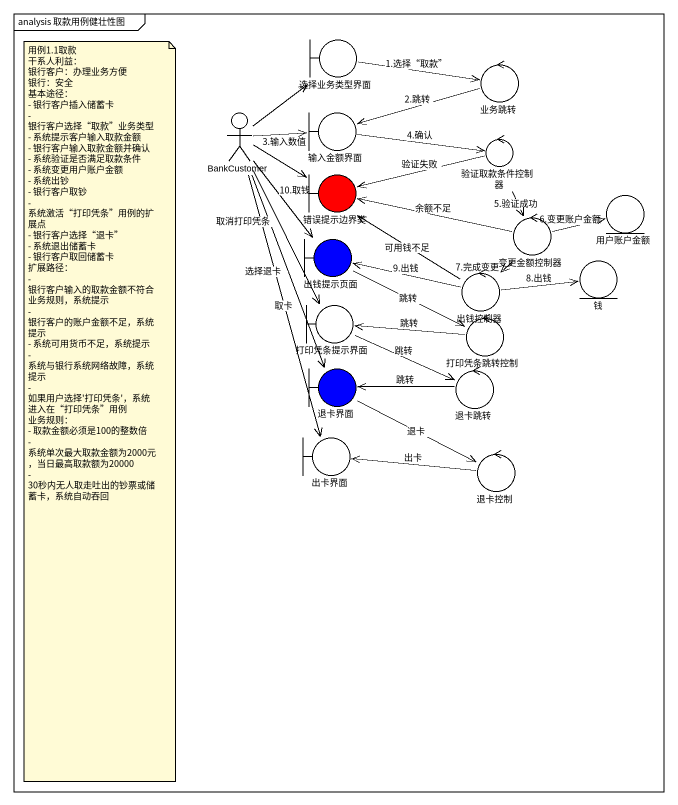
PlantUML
@startuml
mainframe analysis 取款用例健壮性图
boundary 选择业务类型界面 #FFFFFF
control 业务跳转
actor BankCustomer
boundary 输入金额界面 #FFFFFF
boundary 错误提示边界类 #FF0000
control 验证取款条件控制器
entity 用户账户金额
boundary 出钱提示页面 #0000FF
control 变更金额控制器
control 出钱控制器
entity 钱
boundary 打印凭条提示界面
control 打印凭条跳转控制
boundary 退卡界面 #0000FF
control 退卡跳转
boundary 出卡界面
control 退卡控制
选择业务类型界面 -right-> 业务跳转 : 1.选择“取款”
业务跳转 -left-> 输入金额界面 : 2.跳转
BankCustomer -up-> 选择业务类型界面
BankCustomer -right-> 输入金额界面 : 3.输入数值
BankCustomer -right-> 错误提示边界类
BankCustomer --> 出钱提示页面 : 10.取钱
BankCustomer --> 打印凭条提示界面 : 取消打印凭条
BankCustomer --> 退卡界面 : 选择退卡
BankCustomer --> 出卡界面 : 取卡
输入金额界面 -right-> 验证取款条件控制器 : 4.确认
验证取款条件控制器 -left-> 错误提示边界类 : 验证失败
验证取款条件控制器 --> 变更金额控制器 : 5.验证成功
出钱提示页面 -right-> 打印凭条跳转控制 : 跳转
变更金额控制器 -left-> 错误提示边界类 : 余额不足
变更金额控制器 -right-> 用户账户金额 : 6.变更账户金额
变更金额控制器 --> 出钱控制器 : 7.完成变更
出钱控制器 -up-> 错误提示边界类 : 可用钱不足
出钱控制器 -left-> 出钱提示页面 : 9.出钱
出钱控制器 -right-> 钱 : 8.出钱
打印凭条提示界面 -right-> 退卡跳转 : 跳转
打印凭条跳转控制 -left-> 打印凭条提示界面 : 跳转
退卡界面 -right-> 退卡控制 : 退卡
退卡跳转 -left-> 退卡界面 : 跳转
退卡控制 -left-> 出卡界面 : 出卡
note as N1
  用例1.1取款
  干系人利益：
  银行客户：办理业务方便
  银行：安全
  基本途径：
  - 银行客户插入储蓄卡
  - 银行客户选择“取款”业务类型
  - 系统提示客户输入取款金额
  - 银行客户输入取款金额并确认
  - 系统验证是否满足取款条件
  - 系统变更用户账户金额
  - 系统出钞
  - 银行客户取钞
  - 系统激活“打印凭条”用例的扩展点
  - 银行客户选择“退卡”
  - 系统退出储蓄卡
  - 银行客户取回储蓄卡
  扩展路径：
  - 银行客户输入的取款金额不符合业务规则，系统提示
  - 银行客户的账户金额不足，系统提示
  - 系统可用货币不足，系统提示
  - 系统与银行系统网络故障，系统提示
  - 如果用户选择'打印凭条'，系统进入在“打印凭条”用例
  业务规则：
  - 取款金额必须是100的整数倍
  - 系统单次最大取款金额为2000元，当日最高取款额为20000
  - 30秒内无人取走吐出的钞票或储蓄卡，系统自动吞回
end note
@enduml
